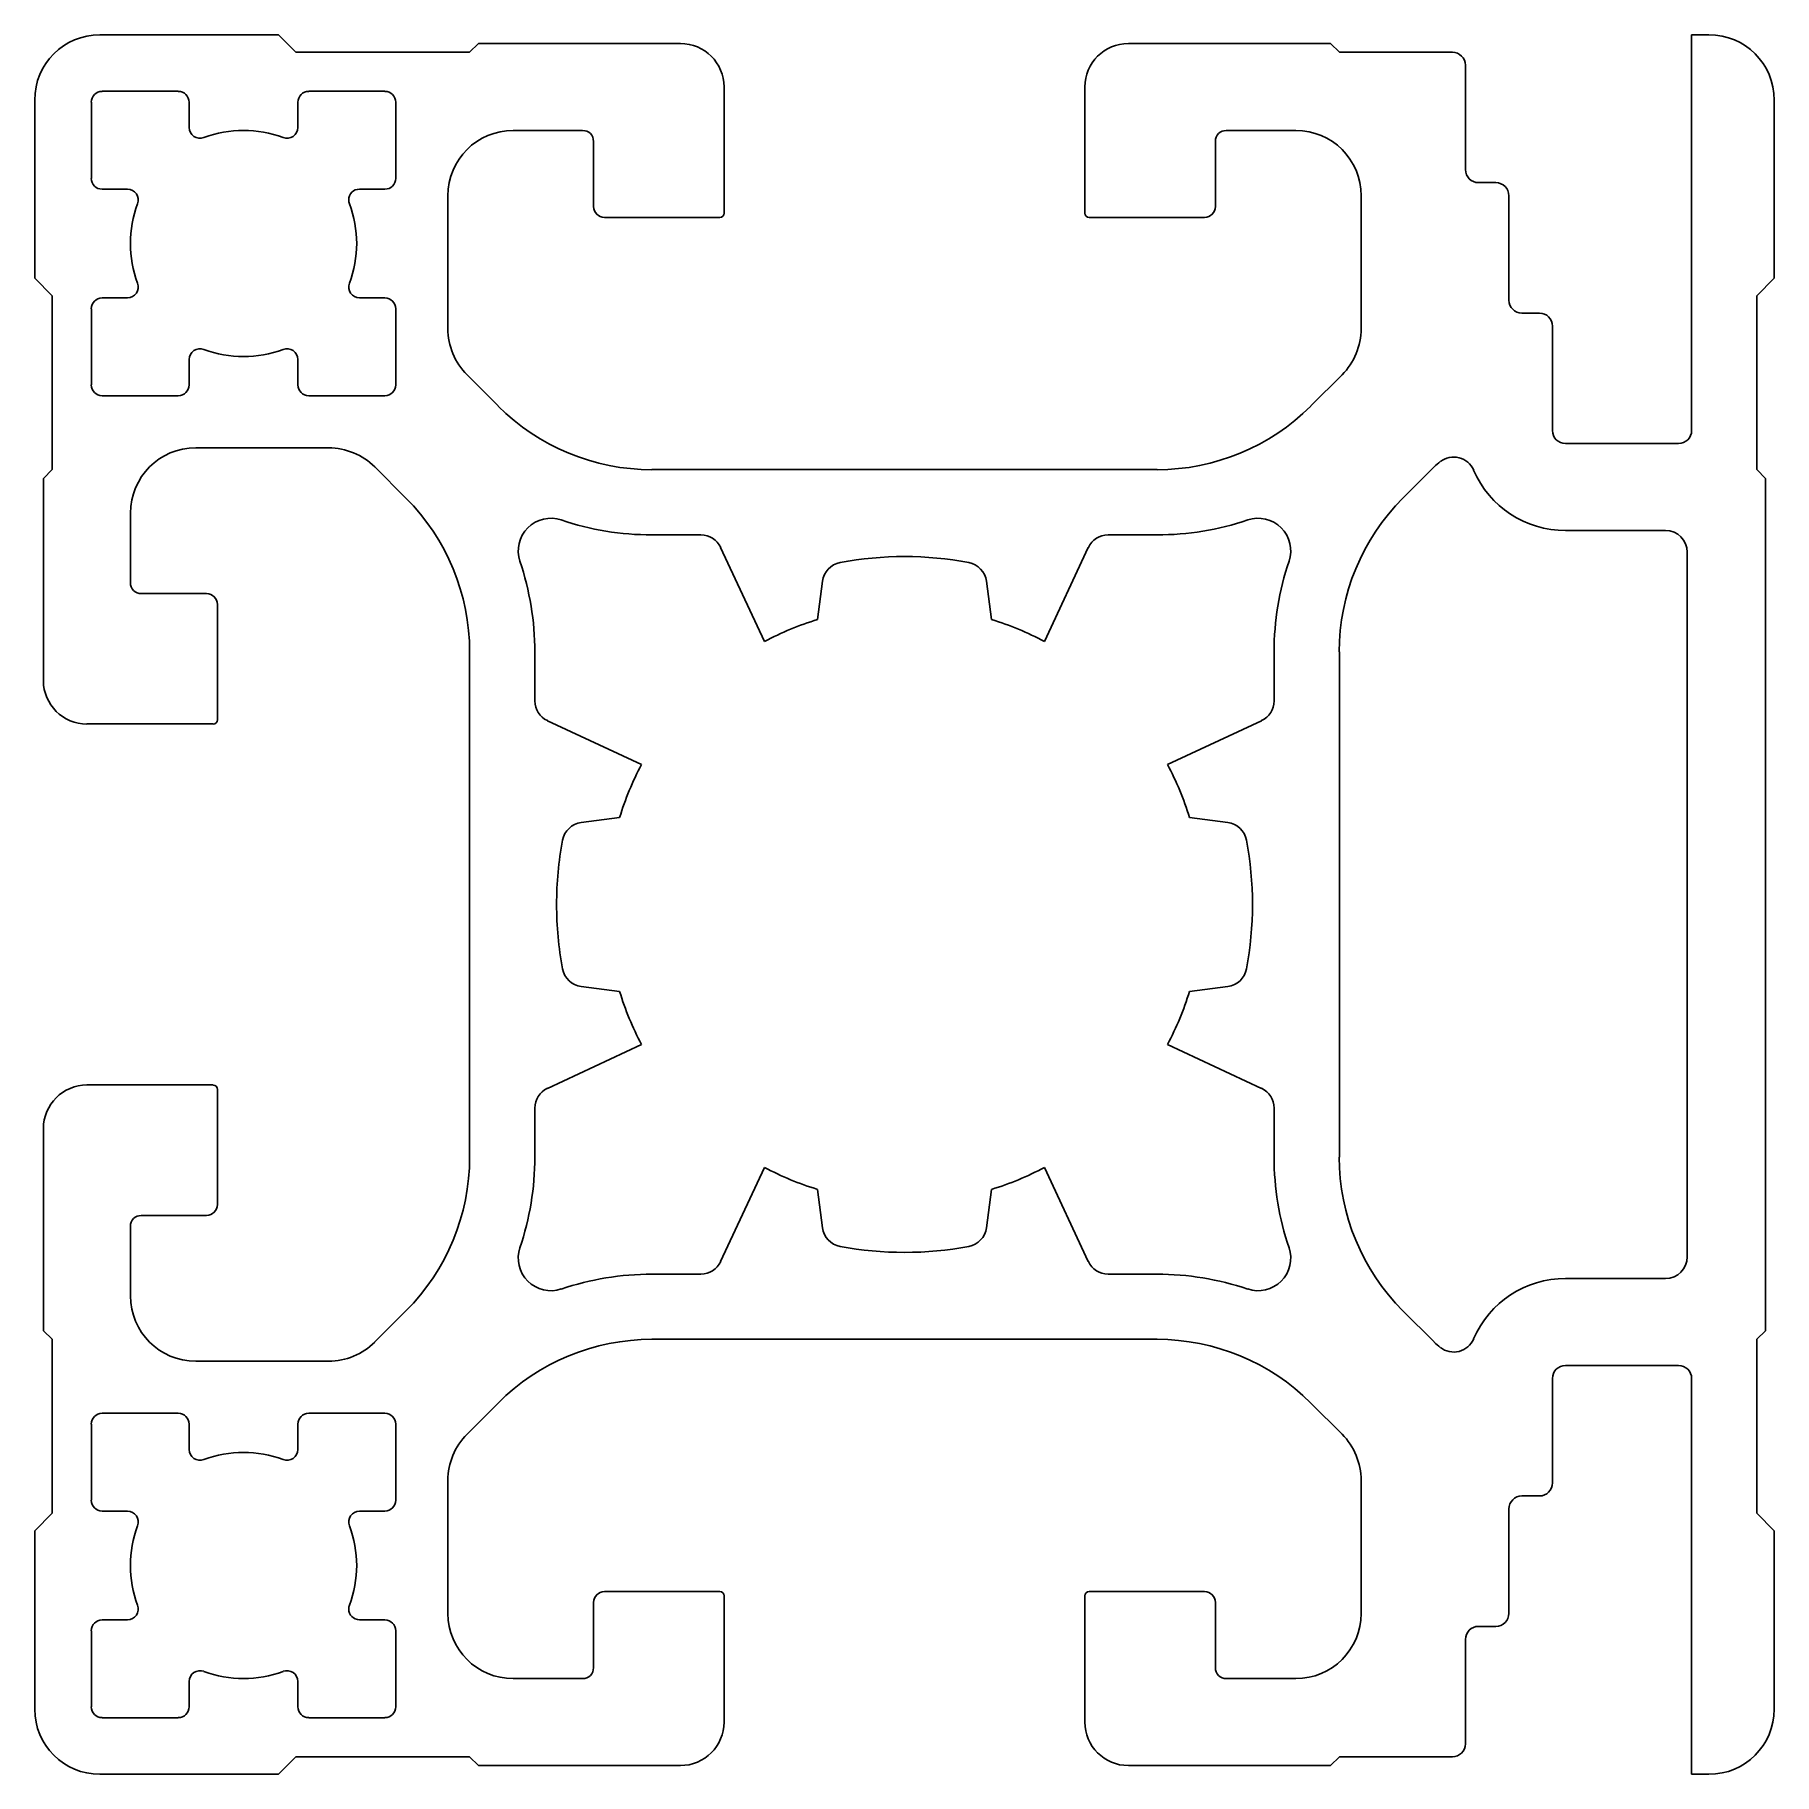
# Model space of a CAD drawing. Header units: inches. Extents: x 57264 to 58839, y 24418 to 25993.
import ezdxf

# ---------------------------------------------------------------- set-up
doc = ezdxf.new("R2010")
doc.units = ezdxf.units.IN
doc.header["$MEASUREMENT"] = 0

msp = doc.modelspace()

# ---------------------------------------------------------------- linework, layer by layer
at = {"color": 7, "linetype": 'Continuous', "lineweight": 25}
for p, q in [((57323.3, 25992.9), (57484.8, 25992.9)), ((57484.8, 25992.9), (57500.5, 25977.1)), ((57658, 25977.1), (57665.9, 25985)), ((57665.9, 25985), (57848.9, 25985)), ((58254.4, 25985), (58437.5, 25985)), ((58437.5, 25985), (58445.4, 25977.1)), ((58764.3, 25634.6), (58764.3, 25992.9)), ((58764.3, 25992.9), (58780, 25992.9)), ((57500.5, 25977.1), (57658, 25977.1)), ((58445.4, 25977.1), (58547.7, 25977.1)), ((58559.6, 25965.3), (58559.6, 25870.8)), ((57394.2, 25941.7), (57325.3, 25941.7)), ((57581.2, 25941.7), (57512.3, 25941.7)), ((57888.3, 25945.6), (57888.3, 25831.5)), ((58215.1, 25831.5), (58215.1, 25945.6)), ((57264.3, 25772.4), (57264.3, 25933.8)), ((57315.5, 25931.8), (57315.5, 25862.9)), ((57404, 25909), (57404, 25931.8)), ((57502.5, 25931.8), (57502.5, 25909)), ((57591.1, 25862.9), (57591.1, 25931.8)), ((58839.1, 25933.8), (58839.1, 25772.4)), ((57760.3, 25906.3), (57697.4, 25906.3)), ((58406, 25906.3), (58343, 25906.3)), ((57770.2, 25837.4), (57770.2, 25896.4)), ((58333.2, 25896.4), (58333.2, 25837.4)), ((58571.4, 25859), (58587.1, 25859)), ((57325.3, 25853.1), (57348.2, 25853.1)), ((57558.3, 25853.1), (57581.2, 25853.1)), ((57638.3, 25847.2), (57638.3, 25726.8)), ((58465.1, 25726.8), (58465.1, 25847.2)), ((58598.9, 25847.2), (58598.9, 25752.7)), ((57884.4, 25827.5), (57780, 25827.5)), ((58323.3, 25827.5), (58219, 25827.5)), ((57280, 25756.6), (57264.3, 25772.4)), ((58839.1, 25772.4), (58823.3, 25756.6)), ((57280, 25599.2), (57280, 25756.6)), ((57348.2, 25754.7), (57325.3, 25754.7)), ((57581.2, 25754.7), (57558.3, 25754.7)), ((58823.3, 25756.6), (58823.3, 25599.2)), ((57315.5, 25744.8), (57315.5, 25675.9)), ((57591.1, 25675.9), (57591.1, 25744.8)), ((58610.7, 25740.9), (58626.5, 25740.9)), ((58638.3, 25729.1), (58638.3, 25634.6)), ((57404, 25675.9), (57404, 25698.8)), ((57502.5, 25698.8), (57502.5, 25675.9)), ((57655.6, 25685.1), (57683.8, 25656.8)), ((58419.5, 25656.8), (58447.8, 25685.1)), ((57325.3, 25666.1), (57394.2, 25666.1)), ((57512.3, 25666.1), (57581.2, 25666.1)), ((58650.1, 25622.8), (58752.5, 25622.8)), ((57530.3, 25618.9), (57410, 25618.9)), ((57272.2, 25591.3), (57280, 25599.2)), ((57272.2, 25408.2), (57272.2, 25591.3)), ((57600.3, 25573.3), (57572.1, 25601.6)), ((57823, 25599.2), (58280.3, 25599.2)), ((58531.3, 25601.6), (58503, 25573.3)), ((58823.3, 25599.2), (58831.2, 25591.3)), ((58831.2, 25591.3), (58831.2, 24819.6)), ((57350.9, 25559.8), (57350.9, 25496.8)), ((58740.7, 25544), (58650.1, 25544)), ((57823, 25540.1), (57867.4, 25540.1)), ((57885.2, 25528.7), (57925, 25443.5)), ((58178.4, 25443.5), (58218.1, 25528.7)), ((58236, 25540.1), (58280.3, 25540.1)), ((58760.3, 24886.6), (58760.3, 25524.4)), ((57972.9, 25463.4), (57977.5, 25498.2)), ((58125.8, 25498.2), (58130.4, 25463.4)), ((57360.7, 25487), (57419.8, 25487)), ((57429.6, 25477.1), (57429.6, 25372.8)), ((57658, 24976.8), (57658, 25434.1)), ((57717, 25389.8), (57717, 25434.1)), ((58386.3, 25434.1), (58386.3, 25389.8)), ((58445.4, 25434.1), (58445.4, 24976.8)), ((57813.6, 25332.2), (57728.4, 25371.9)), ((58375, 25371.9), (58289.7, 25332.2)), ((57425.7, 25368.9), (57311.5, 25368.9)), ((57758.9, 25279.6), (57793.7, 25284.2)), ((58309.6, 25284.2), (58344.4, 25279.6)), ((57793.7, 25126.7), (57758.9, 25131.3)), ((58344.4, 25131.3), (58309.6, 25126.7)), ((57728.4, 25039), (57813.6, 25078.8)), ((58289.7, 25078.8), (58375, 25039)), ((57311.5, 25042.1), (57425.7, 25042.1)), ((57429.6, 25038.1), (57429.6, 24933.8)), ((57717, 24976.8), (57717, 25021.2)), ((58386.3, 25021.2), (58386.3, 24976.8)), ((57272.2, 24819.6), (57272.2, 25002.7)), ((57925, 24967.4), (57885.2, 24882.2)), ((58218.1, 24882.2), (58178.4, 24967.4)), ((57977.5, 24912.7), (57972.9, 24947.5)), ((58130.4, 24947.5), (58125.8, 24912.7)), ((57350.9, 24914.1), (57350.9, 24851.1)), ((57419.8, 24924), (57360.7, 24924)), ((57867.4, 24870.8), (57823, 24870.8)), ((58280.3, 24870.8), (58236, 24870.8)), ((58650.1, 24866.9), (58740.7, 24866.9)), ((57572.1, 24809.4), (57600.3, 24837.6)), ((58503, 24837.6), (58531.3, 24809.4)), ((57280, 24811.8), (57272.2, 24819.6)), ((58831.2, 24819.6), (58823.3, 24811.8)), ((57280, 24654.3), (57280, 24811.8)), ((58280.3, 24811.8), (57823, 24811.8)), ((58823.3, 24811.8), (58823.3, 24654.3)), ((57410, 24792.1), (57530.3, 24792.1)), ((58752.5, 24788.1), (58650.1, 24788.1)), ((58638.3, 24776.3), (58638.3, 24681.8)), ((58764.3, 24418.1), (58764.3, 24776.3)), ((57325.3, 24744.8), (57394.2, 24744.8)), ((57512.3, 24744.8), (57581.2, 24744.8)), ((57683.8, 24754.1), (57655.6, 24725.9)), ((58447.8, 24725.9), (58419.5, 24754.1)), ((57315.5, 24666.1), (57315.5, 24735)), ((57404, 24735), (57404, 24712.1)), ((57502.5, 24712.1), (57502.5, 24735)), ((57591.1, 24735), (57591.1, 24666.1)), ((57638.3, 24684.1), (57638.3, 24563.7)), ((58465.1, 24563.7), (58465.1, 24684.1)), ((58626.5, 24670), (58610.7, 24670)), ((57264.3, 24638.5), (57280, 24654.3)), ((57348.2, 24656.3), (57325.3, 24656.3)), ((57581.2, 24656.3), (57558.3, 24656.3)), ((58598.9, 24658.2), (58598.9, 24563.7)), ((58823.3, 24654.3), (58839.1, 24638.5)), ((57264.3, 24477.1), (57264.3, 24638.5)), ((58839.1, 24638.5), (58839.1, 24477.1)), ((57780, 24583.4), (57884.4, 24583.4)), ((58219, 24583.4), (58323.3, 24583.4)), ((57770.2, 24514.5), (57770.2, 24573.6)), ((57888.3, 24579.5), (57888.3, 24465.3)), ((58215.1, 24465.3), (58215.1, 24579.5)), ((58333.2, 24573.6), (58333.2, 24514.5)), ((57325.3, 24557.8), (57348.2, 24557.8)), ((57558.3, 24557.8), (57581.2, 24557.8)), ((58587.1, 24551.9), (58571.4, 24551.9)), ((57315.5, 24479.1), (57315.5, 24548)), ((57591.1, 24548), (57591.1, 24479.1)), ((58559.6, 24540.1), (58559.6, 24445.6)), ((57697.4, 24504.7), (57760.3, 24504.7)), ((58343, 24504.7), (58406, 24504.7)), ((57404, 24502), (57404, 24479.1)), ((57502.5, 24479.1), (57502.5, 24502)), ((57394.2, 24469.2), (57325.3, 24469.2)), ((57581.2, 24469.2), (57512.3, 24469.2)), ((57500.5, 24433.8), (57484.8, 24418.1)), ((57658, 24433.8), (57500.5, 24433.8)), ((57665.9, 24425.9), (57658, 24433.8)), ((57848.9, 24425.9), (57665.9, 24425.9)), ((58437.5, 24425.9), (58254.4, 24425.9)), ((58445.4, 24433.8), (58437.5, 24425.9)), ((58547.7, 24433.8), (58445.4, 24433.8)), ((57484.8, 24418.1), (57323.3, 24418.1)), ((58780, 24418.1), (58764.3, 24418.1))]:
    msp.add_line(p, q, dxfattribs=at)
for centre, radius, start, end in [((57323.3, 25933.8), 59.1, 90, 180), ((57848.9, 25945.6), 39.4, 0, 89.9998), ((58254.4, 25945.6), 39.4, 90.0002, 180), ((58780, 25933.8), 59.1, 360, 90), ((58547.7, 25965.3), 11.8, 0, 90), ((57325.3, 25931.8), 9.84, 90, 180), ((57394.2, 25931.8), 9.84, 360, 90), ((57512.3, 25931.8), 9.84, 90, 180), ((57581.2, 25931.8), 9.84, 0, 90), ((57413.9, 25909), 9.84, 180, 290.541), ((57453.3, 25803.9), 102.4, 69.459, 110.541), ((57492.6, 25909), 9.84, 249.459, 0), ((57697.4, 25847.2), 59.1, 90, 180), ((57760.3, 25896.4), 9.84, 360, 90), ((58343, 25896.4), 9.84, 90, 180), ((58406, 25847.2), 59.1, 0, 90), ((57325.3, 25862.9), 9.84, 180, 270), ((57581.2, 25862.9), 9.84, 270, 0), ((58571.4, 25870.8), 11.8, 180, 270), ((58587.1, 25847.2), 11.8, 360, 90), ((57348.2, 25843.3), 9.84, 339.459, 90), ((57558.3, 25843.3), 9.84, 90, 180), ((57558.3, 25843.3), 9.84, 180, 200.541), ((57453.3, 25803.9), 102.4, 159.459, 200.541), ((57453.3, 25803.9), 102.4, 339.459, 20.541), ((57780, 25837.4), 9.84, 180, 270), ((57884.4, 25831.5), 3.94, 270, 0), ((58219, 25831.5), 3.94, 180, 270), ((58323.3, 25837.4), 9.84, 270, 0), ((57348.2, 25764.5), 9.84, 270, 20.541), ((57558.3, 25764.5), 9.84, 159.459, 270), ((57325.3, 25744.8), 9.84, 90, 180), ((57581.2, 25744.8), 9.84, 0, 90), ((58610.7, 25752.7), 11.8, 180, 270), ((58626.5, 25729.1), 11.8, 360, 90), ((57697.4, 25726.8), 59.1, 180, 225), ((58406, 25726.8), 59.1, 315, 0), ((57413.9, 25698.8), 9.84, 69.459, 180), ((57453.3, 25803.9), 102.4, 249.459, 290.541), ((57492.6, 25698.8), 9.84, 0, 110.541), ((57325.3, 25675.9), 9.84, 180, 270), ((57394.2, 25675.9), 9.84, 270, 0), ((57512.3, 25675.9), 9.84, 180, 270), ((57581.2, 25675.9), 9.84, 270, 0), ((57823, 25796), 196.9, 225, 270), ((58280.3, 25796), 196.9, 270, 315), ((58650.1, 25634.6), 11.8, 180, 270), ((58752.5, 25634.6), 11.8, 270, 360), ((57410, 25559.8), 59.1, 90, 180), ((57530.3, 25559.8), 59.1, 45, 90), ((58573, 25559.8), 59.1, 127.8218, 135), ((58548.9, 25590.9), 19.7, 23.3566, 127.8218), ((58650.1, 25634.6), 90.6, 203.3566, 270), ((57461.1, 25434.1), 196.9, 360, 45), ((58642.2, 25434.1), 196.9, 135, 180), ((57731.5, 25525.7), 29.5, 71.2916, 198.7084), ((57823, 25796), 255.9, 251.2916, 270), ((58280.3, 25796), 255.9, 270, 288.7084), ((58371.9, 25525.7), 29.5, 341.2916, 108.7084), ((58740.7, 25524.4), 19.7, 0, 90), ((57867.4, 25520.4), 19.7, 25, 90), ((58236, 25520.4), 19.7, 90, 155), ((57461.1, 25434.1), 255.9, 0, 18.7084), ((57997, 25495.6), 19.7, 100.664, 172.5), ((58051.7, 25205.5), 315, 79.336, 100.664), ((58106.3, 25495.6), 19.7, 7.5, 79.336), ((58642.2, 25434.1), 255.9, 161.2916, 180), ((57360.7, 25496.8), 9.84, 180, 270), ((57419.8, 25477.1), 9.84, 0, 90), ((58051.7, 25205.5), 269.7, 106.976, 118.024), ((58051.7, 25205.5), 269.7, 61.976, 73.024), ((57311.5, 25408.2), 39.4, 180.0002, 270), ((57736.7, 25389.8), 19.7, 180, 245), ((58366.6, 25389.8), 19.7, 295, 0), ((57425.7, 25372.8), 3.94, 270, 0), ((58051.7, 25205.5), 269.7, 151.976, 163.024), ((58051.7, 25205.5), 269.7, 16.976, 28.024), ((57761.5, 25260.1), 19.7, 97.5, 169.336), ((58341.9, 25260.1), 19.7, 10.664, 82.5), ((58051.7, 25205.5), 315, 169.336, 180), ((58051.7, 25205.5), 315, 349.336, 10.664), ((58051.7, 25205.5), 315, 180, 190.664), ((57761.5, 25150.8), 19.7, 190.664, 262.5), ((58341.9, 25150.8), 19.7, 277.5, 349.336), ((58051.7, 25205.5), 269.7, 196.976, 208.024), ((58051.7, 25205.5), 269.7, 331.976, 343.024), ((57311.5, 25002.7), 39.4, 90, 179.9998), ((57425.7, 25038.1), 3.94, 360, 90), ((57736.7, 25021.2), 19.7, 115, 180), ((58366.6, 25021.2), 19.7, 0, 65), ((57461.1, 24976.8), 196.9, 315, 360), ((57461.1, 24976.8), 255.9, 341.2916, 0), ((58642.2, 24976.8), 255.9, 180, 198.7084), ((58642.2, 24976.8), 196.9, 180, 225), ((58051.7, 25205.5), 269.7, 241.976, 253.024), ((58051.7, 25205.5), 269.7, 286.976, 298.024), ((57419.8, 24933.8), 9.84, 270, 360), ((57360.7, 24914.1), 9.84, 90, 180), ((57997, 24915.3), 19.7, 187.5, 259.336), ((58106.3, 24915.3), 19.7, 280.664, 352.5), ((57731.5, 24885.3), 29.5, 161.2916, 288.7084), ((57867.4, 24890.5), 19.7, 270, 335), ((58051.7, 25205.5), 315, 259.336, 280.664), ((58236, 24890.5), 19.7, 205, 270), ((58371.9, 24885.3), 29.5, 251.2916, 18.7084), ((58740.7, 24886.6), 19.7, 270, 360), ((57823, 24614.9), 255.9, 90, 108.7084), ((58280.3, 24614.9), 255.9, 71.2916, 90), ((58650.1, 24776.3), 90.6, 90, 156.6434), ((57410, 24851.1), 59.1, 180, 270), ((57530.3, 24851.1), 59.1, 270, 315), ((57823, 24614.9), 196.9, 90, 135), ((58280.3, 24614.9), 196.9, 45, 90), ((58573, 24851.1), 59.1, 225, 232.1782), ((58548.9, 24820), 19.7, 232.1782, 336.6434), ((58650.1, 24776.3), 11.8, 90, 180), ((58752.5, 24776.3), 11.8, 0, 90), ((57325.3, 24735), 9.84, 90, 180), ((57394.2, 24735), 9.84, 0, 90), ((57512.3, 24735), 9.84, 90, 180), ((57581.2, 24735), 9.84, 360, 90), ((57697.4, 24684.1), 59.1, 135, 180), ((58406, 24684.1), 59.1, 0, 45), ((57413.9, 24712.1), 9.84, 180, 290.541), ((57453.3, 24607), 102.4, 69.459, 110.541), ((57492.6, 24712.1), 9.84, 249.459, 360), ((58626.5, 24681.8), 11.8, 270, 0), ((57325.3, 24666.1), 9.84, 180, 270), ((57581.2, 24666.1), 9.84, 270, 0), ((58610.7, 24658.2), 11.8, 90, 180), ((57348.2, 24646.4), 9.84, 339.459, 90), ((57558.3, 24646.4), 9.84, 90, 200.541), ((57453.3, 24607), 102.4, 159.459, 200.541), ((57453.3, 24607), 102.4, 339.459, 20.541), ((57780, 24573.6), 9.84, 90, 180), ((57884.4, 24579.5), 3.94, 360, 90), ((58219, 24579.5), 3.94, 90, 180), ((58323.3, 24573.6), 9.84, 0, 90), ((57348.2, 24567.7), 9.84, 270, 20.541), ((57558.3, 24567.7), 9.84, 159.459, 180), ((57558.3, 24567.7), 9.84, 180, 270), ((57325.3, 24548), 9.84, 90, 180), ((57581.2, 24548), 9.84, 0, 90), ((57697.4, 24563.7), 59.1, 180, 270), ((58406, 24563.7), 59.1, 270, 360), ((58571.4, 24540.1), 11.8, 90, 180), ((58587.1, 24563.7), 11.8, 270, 360), ((57413.9, 24502), 9.84, 69.459, 180), ((57453.3, 24607), 102.4, 249.459, 290.541), ((57492.6, 24502), 9.84, 0, 110.541), ((57760.3, 24514.5), 9.84, 270, 360), ((58343, 24514.5), 9.84, 180, 270), ((57323.3, 24477.1), 59.1, 180, 270), ((57325.3, 24479.1), 9.84, 180, 270), ((57394.2, 24479.1), 9.84, 270, 0), ((57512.3, 24479.1), 9.84, 180, 270), ((57581.2, 24479.1), 9.84, 270, 0), ((58780, 24477.1), 59.1, 270, 0), ((57848.9, 24465.3), 39.4, 270.0002, 0), ((58254.4, 24465.3), 39.4, 180, 269.9998), ((58547.7, 24445.6), 11.8, 270, 360)]:
    msp.add_arc(centre, radius, start, end, dxfattribs=at)

doc.saveas('drawing.dxf')
